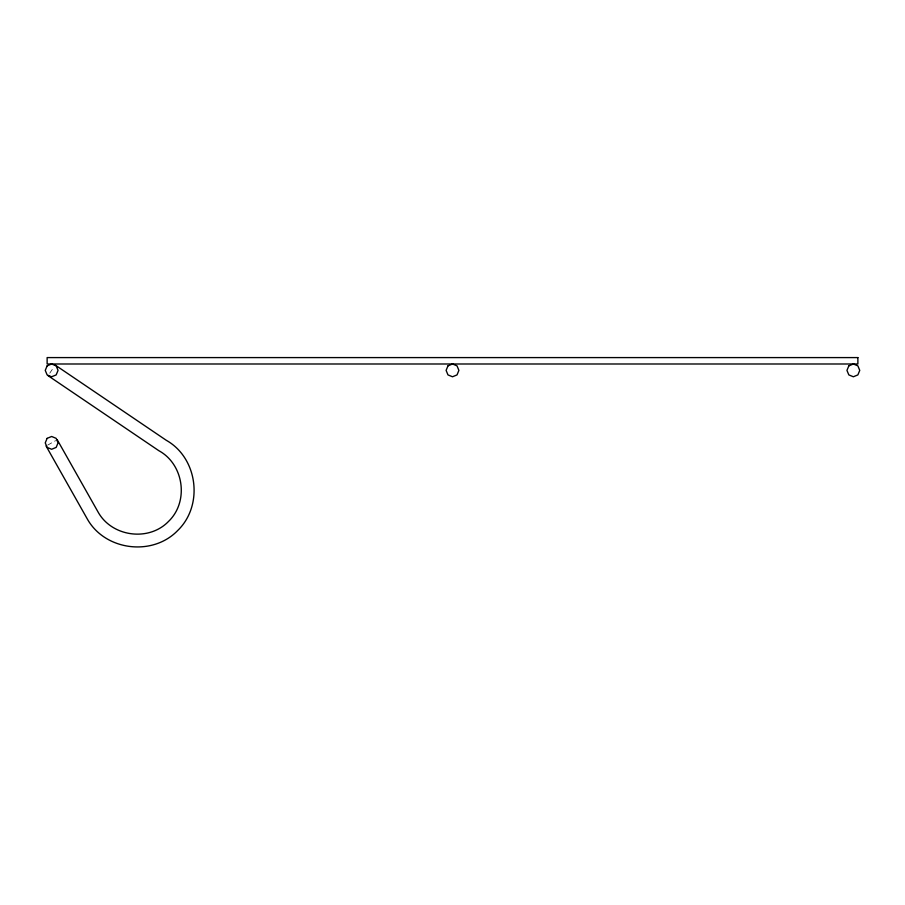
<?xml version="1.0" encoding="UTF-8"?>
<svg xmlns="http://www.w3.org/2000/svg" width="905" height="905" viewBox="0 0 905 905"><rect width="100%" height="100%" fill="white"/><g stroke="black" fill="none" stroke-linecap="round" stroke-linejoin="round"><path stroke-width="0.68" stroke-dasharray="4.53 3.39" d="M49.741 373.188L54.187 366.638M47.705 445.102L55.59 440.656"/><path stroke-width="1.36" d="M55.239 365.088L166.26 440.283C197.878 458.043 203.749 505.409 177.685 530.534C152.47 556.688 104.991 550.659 87.265 518.916L46.076 446.029M48.056 375.677L158.782 450.656C183.896 464.276 189.179 501.54 168.556 521.404C148.771 541.948 111.62 536.823 97.966 511.834L57.219 439.728M47.128 365.858L45.25 370.383L47.128 374.908L51.642 376.774L56.167 374.908L58.044 370.383L56.167 365.858L51.642 363.991L47.128 365.858M47.128 438.359L45.25 442.873L47.128 447.398L51.642 449.276L56.167 447.398L58.044 442.873L56.167 438.359L51.642 436.481L47.128 438.359M447.975 365.858L446.108 370.383L447.975 374.908L452.5 376.774L457.025 374.908L458.892 370.383L457.025 365.858L452.5 363.991L447.975 365.858M848.833 365.858L846.956 370.383L848.833 374.908L853.358 376.774L857.872 374.908L859.75 370.383L857.872 365.858L853.358 363.991L848.833 365.858M857.872 357.588L47.128 357.588L47.128 363.991L857.872 363.991L857.872 357.588"/></g></svg>
